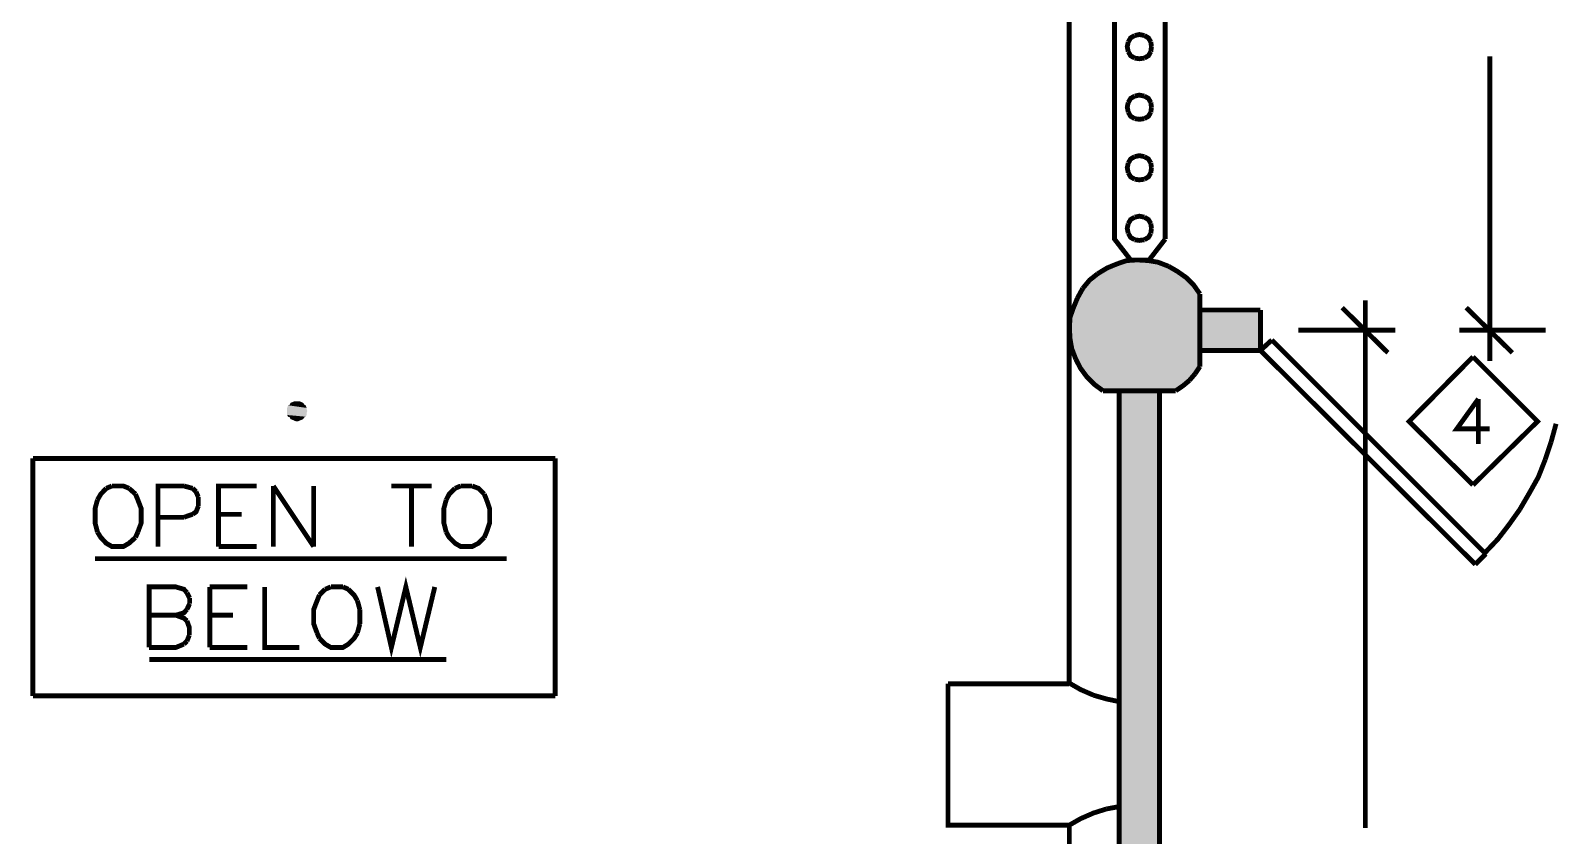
# Model space of a CAD drawing. Header units: millimetres. Extents: x 31 to 857, y 6 to 562.
# Drawn here: x 86.9 to 166.8, y 322.6 to 364.8 of the extents above; entities that cross this region are included whole.
import ezdxf

# ---------------------------------------------------------------- set-up
doc = ezdxf.new("R2010")
doc.units = ezdxf.units.MM
doc.layers.add('H', color=7, linetype='Continuous')
doc.layers.add('P', color=7, linetype='Continuous')

msp = doc.modelspace()

# ---------------------------------------------------------------- hatches: boundary and pattern name
at = {"layer": 'H', "linetype": 'Continuous'}
for points in [[(142.875, 352.09), (143.298, 352.39), (147.32, 352.09), (142.875, 352.09)], [(143.298, 352.39), (143.475, 352.425), (146.844, 352.39), (143.298, 352.39)], [(147.32, 352.09), (143.298, 352.39), (146.844, 352.39), (147.32, 352.09)], [(143.475, 352.425), (143.969, 352.637), (146.72, 352.425), (143.475, 352.425)], [(146.844, 352.39), (143.475, 352.425), (146.72, 352.425), (146.844, 352.39)], [(143.969, 352.637), (144.18, 352.69), (146.173, 352.637), (143.969, 352.637)], [(146.72, 352.425), (143.969, 352.637), (146.173, 352.637), (146.72, 352.425)], [(144.18, 352.69), (144.657, 352.813), (146.05, 352.69), (144.18, 352.69)], [(146.173, 352.637), (144.18, 352.69), (146.05, 352.69), (146.173, 352.637)], [(146.05, 352.69), (144.657, 352.813), (145.45, 352.813), (146.05, 352.69)], [(141.94, 351.032), (142.24, 351.49), (148.255, 351.032), (141.94, 351.032)], [(142.24, 351.49), (142.363, 351.578), (147.902, 351.49), (142.24, 351.49)], [(148.255, 351.032), (142.24, 351.49), (147.902, 351.49), (148.255, 351.032)], [(142.363, 351.578), (142.752, 351.966), (147.832, 351.578), (142.363, 351.578)], [(147.902, 351.49), (142.363, 351.578), (147.832, 351.578), (147.902, 351.49)], [(142.752, 351.966), (142.875, 352.09), (147.443, 351.966), (142.752, 351.966)], [(147.832, 351.578), (142.752, 351.966), (147.443, 351.966), (147.832, 351.578)], [(147.443, 351.966), (142.875, 352.09), (147.32, 352.09), (147.443, 351.966)], [(141.552, 350.22), (141.817, 350.908), (148.255, 350.22), (141.552, 350.22)], [(141.817, 350.908), (141.94, 351.032), (148.255, 350.908), (141.817, 350.908)], [(148.255, 350.22), (141.817, 350.908), (148.255, 350.908), (148.255, 350.22)], [(148.255, 350.908), (141.94, 351.032), (148.255, 351.032), (148.255, 350.908)], [(141.393, 349.55), (141.552, 350.22), (148.255, 349.55), (141.393, 349.55)], [(148.255, 349.55), (141.552, 350.22), (148.255, 350.22), (148.255, 349.55)], [(148.255, 348.068), (148.255, 350.185), (151.43, 348.068), (148.255, 348.068)], [(151.43, 348.068), (148.255, 350.185), (151.43, 350.185), (151.43, 348.068)], [(141.393, 348.827), (141.393, 349.55), (148.255, 348.827), (141.393, 348.827)], [(148.255, 348.827), (141.393, 349.55), (148.255, 349.55), (148.255, 348.827)], [(141.517, 348.156), (141.393, 348.827), (148.255, 348.156), (141.517, 348.156)], [(148.255, 348.156), (141.393, 348.827), (148.255, 348.827), (148.255, 348.156)], [(141.781, 347.468), (141.517, 348.156), (148.255, 347.468), (141.781, 347.468)], [(148.255, 347.468), (141.517, 348.156), (148.255, 348.156), (148.255, 347.468)], [(141.94, 347.222), (141.781, 347.468), (148.255, 347.222), (141.94, 347.222)], [(148.255, 347.222), (141.781, 347.468), (148.255, 347.468), (148.255, 347.222)], [(142.152, 346.886), (141.94, 347.222), (148.043, 346.886), (142.152, 346.886)], [(148.043, 346.886), (141.94, 347.222), (148.255, 347.222), (148.043, 346.886)], [(142.275, 346.71), (142.152, 346.886), (147.902, 346.71), (142.275, 346.71)], [(147.902, 346.71), (142.152, 346.886), (148.043, 346.886), (147.902, 346.71)], [(142.61, 346.375), (142.275, 346.71), (147.567, 346.375), (142.61, 346.375)], [(147.567, 346.375), (142.275, 346.71), (147.902, 346.71), (147.567, 346.375)], [(142.699, 346.287), (142.61, 346.375), (147.496, 346.287), (142.699, 346.287)], [(147.496, 346.287), (142.61, 346.375), (147.567, 346.375), (147.496, 346.287)], [(143.175, 345.952), (142.699, 346.287), (146.985, 345.952), (143.175, 345.952)], [(146.985, 345.952), (142.699, 346.287), (147.496, 346.287), (146.985, 345.952)], [(144.022, 285.627), (144.022, 345.952), (146.138, 285.627), (144.022, 285.627)], [(146.138, 285.627), (144.022, 345.952), (146.138, 345.952), (146.138, 285.627)], [(100.365, 345.052), (100.418, 345.193), (101.388, 345.052), (100.365, 345.052)], [(100.418, 345.193), (100.506, 345.228), (101.335, 345.193), (100.418, 345.193)], [(101.388, 345.052), (100.418, 345.193), (101.335, 345.193), (101.388, 345.052)], [(100.506, 345.228), (100.542, 345.317), (101.265, 345.228), (100.506, 345.228)], [(101.335, 345.193), (100.506, 345.228), (101.265, 345.228), (101.335, 345.193)], [(100.542, 345.317), (100.63, 345.352), (101.212, 345.317), (100.542, 345.317)], [(101.265, 345.228), (100.542, 345.317), (101.212, 345.317), (101.265, 345.228)], [(100.63, 345.352), (100.753, 345.405), (101.141, 345.352), (100.63, 345.352)], [(101.212, 345.317), (100.63, 345.352), (101.141, 345.352), (101.212, 345.317)], [(101.141, 345.352), (100.753, 345.405), (101, 345.405), (101.141, 345.352)], [(100.365, 344.981), (100.365, 345.052), (101.388, 344.981), (100.365, 344.981)], [(101.388, 344.981), (100.365, 345.052), (101.388, 345.052), (101.388, 344.981)], [(100.365, 344.893), (100.365, 344.981), (101.424, 344.893), (100.365, 344.893)], [(101.424, 344.893), (100.365, 344.981), (101.388, 344.981), (101.424, 344.893)], [(100.365, 344.805), (100.365, 344.893), (101.388, 344.805), (100.365, 344.805)], [(101.388, 344.805), (100.365, 344.893), (101.424, 344.893), (101.388, 344.805)], [(100.365, 344.682), (100.365, 344.805), (101.388, 344.682), (100.365, 344.682)], [(101.388, 344.682), (100.365, 344.805), (101.388, 344.805), (101.388, 344.682)], [(100.418, 344.593), (100.365, 344.682), (101.335, 344.593), (100.418, 344.593)], [(101.335, 344.593), (100.365, 344.682), (101.388, 344.682), (101.335, 344.593)], [(100.506, 344.558), (100.418, 344.593), (101.265, 344.558), (100.506, 344.558)], [(101.265, 344.558), (100.418, 344.593), (101.335, 344.593), (101.265, 344.558)], [(100.542, 344.47), (100.506, 344.558), (101.212, 344.47), (100.542, 344.47)], [(101.212, 344.47), (100.506, 344.558), (101.265, 344.558), (101.212, 344.47)], [(100.63, 344.435), (100.542, 344.47), (101.141, 344.435), (100.63, 344.435)], [(101.141, 344.435), (100.542, 344.47), (101.212, 344.47), (101.141, 344.435)], [(100.753, 344.382), (100.63, 344.435), (101, 344.382), (100.753, 344.382)], [(101, 344.382), (100.63, 344.435), (101.141, 344.435), (101, 344.382)], [(100.842, 344.346), (100.753, 344.382), (100.912, 344.346), (100.842, 344.346)], [(100.912, 344.346), (100.753, 344.382), (101, 344.382), (100.912, 344.346)]]:
    msp.add_hatch(color=256, dxfattribs=at).paths.add_polyline_path(points)

# ---------------------------------------------------------------- linework, layer by layer
at = {"layer": 'P', "const_width": 0.254}
for points in [[(143.757, 383.505), (143.757, 353.907), (144.604, 352.813), (145.574, 352.813), (146.42, 353.907)], [(146.42, 353.907), (146.42, 383.505)], [(141.376, 330.588), (141.376, 367.63)], [(144.48, 364.243), (144.427, 363.996), (144.48, 363.732)], [(144.815, 364.578), (144.604, 364.455), (144.48, 364.243)], [(145.327, 364.578), (145.062, 364.631), (144.815, 364.578)], [(145.662, 364.243), (145.538, 364.455), (145.327, 364.578)], [(145.697, 363.996), (145.662, 364.243)], [(144.48, 363.732), (144.604, 363.52), (144.815, 363.396)], [(144.815, 363.396), (145.062, 363.361), (145.327, 363.396)], [(145.327, 363.396), (145.538, 363.52), (145.662, 363.732)], [(145.662, 363.732), (145.697, 363.996)], [(145.697, 363.996), (145.697, 363.996)], [(163.442, 347.521), (163.442, 363.485)], [(144.48, 361.068), (144.427, 360.821), (144.48, 360.557)], [(144.815, 361.403), (144.604, 361.28), (144.48, 361.068)], [(145.327, 361.403), (145.062, 361.456), (144.815, 361.403)], [(145.662, 361.068), (145.538, 361.28), (145.327, 361.403)], [(145.697, 360.821), (145.662, 361.068)], [(144.48, 360.557), (144.604, 360.345), (144.815, 360.221)], [(144.815, 360.221), (145.062, 360.186), (145.327, 360.221)], [(145.327, 360.221), (145.538, 360.345), (145.662, 360.557)], [(145.662, 360.557), (145.697, 360.821)], [(145.697, 360.821), (145.697, 360.821)], [(144.48, 357.893), (144.427, 357.646), (144.48, 357.382)], [(144.815, 358.228), (144.604, 358.105), (144.48, 357.893)], [(145.327, 358.228), (145.062, 358.281), (144.815, 358.228)], [(145.662, 357.893), (145.538, 358.105), (145.327, 358.228)], [(145.697, 357.646), (145.662, 357.893)], [(144.48, 357.382), (144.604, 357.17), (144.815, 357.046)], [(144.815, 357.046), (145.062, 357.011), (145.327, 357.046)], [(145.327, 357.046), (145.538, 357.17), (145.662, 357.382)], [(145.662, 357.382), (145.697, 357.646)], [(145.697, 357.646), (145.697, 357.646)], [(144.48, 354.718), (144.427, 354.471), (144.48, 354.207)], [(144.815, 355.053), (144.604, 354.93), (144.48, 354.718)], [(145.327, 355.053), (145.062, 355.106), (144.815, 355.053)], [(145.662, 354.718), (145.538, 354.93), (145.327, 355.053)], [(145.697, 354.471), (145.662, 354.718)], [(144.48, 354.207), (144.604, 353.995), (144.815, 353.871)], [(144.815, 353.871), (145.062, 353.836), (145.327, 353.871)], [(145.327, 353.871), (145.538, 353.995), (145.662, 354.207)], [(145.662, 354.207), (145.697, 354.471)], [(145.697, 354.471), (145.697, 354.471)], [(144.939, 352.813), (144.392, 352.778), (143.88, 352.601), (143.369, 352.39), (142.875, 352.09)], [(146.597, 352.478), (146.05, 352.69), (145.538, 352.778), (144.939, 352.813)], [(148.237, 351.032), (147.902, 351.508), (147.532, 351.878), (147.055, 352.213), (146.597, 352.478)], [(142.875, 352.09), (142.452, 351.755), (142.099, 351.331)], [(141.817, 350.82), (141.605, 350.308), (141.429, 349.814)], [(142.099, 351.331), (141.817, 350.82)], [(148.237, 351.032), (148.237, 347.222)], [(156.916, 350.696), (156.916, 323.021)], [(141.429, 349.814), (141.393, 349.25)], [(148.237, 350.185), (151.412, 350.185)], [(151.412, 350.185), (151.412, 348.068)], [(158.097, 347.945), (155.698, 350.308)], [(162.207, 350.308), (164.624, 347.945)], [(141.393, 349.25), (141.429, 348.668), (141.517, 348.156), (141.728, 347.61)], [(153.405, 349.127), (158.485, 349.127)], [(166.37, 349.127), (161.837, 349.127)], [(152.012, 348.615), (151.412, 348.068), (162.683, 336.85)], [(163.23, 337.397), (152.012, 348.615), (152.012, 348.615)], [(141.728, 347.61), (141.975, 347.133), (142.311, 346.675), (142.699, 346.287), (143.157, 345.952)], [(148.237, 348.068), (151.412, 348.068)], [(162.56, 347.733), (159.209, 344.346), (162.56, 341.013)], [(162.56, 341.013), (165.947, 344.346), (162.56, 347.733)], [(147.69, 346.498), (147.99, 346.851)], [(147.99, 346.851), (148.237, 347.222)], [(143.157, 345.952), (146.967, 345.952)], [(144.004, 285.627), (144.004, 345.952)], [(146.121, 285.627), (146.121, 345.952)], [(146.967, 345.952), (147.355, 346.216), (147.69, 346.498)], [(162.842, 345.528), (161.713, 343.958), (163.442, 343.958)], [(162.842, 345.528), (162.842, 343.165)], [(166.652, 343.253), (166.917, 344.223)], [(166.352, 342.353), (166.652, 343.253)], [(87.03, 342.406), (114.423, 342.406)], [(87.03, 329.953), (87.03, 342.406)], [(87.03, 342.406), (87.03, 342.406)], [(114.423, 342.406), (114.423, 329.953)], [(165.012, 339.725), (165.506, 340.572), (165.982, 341.418), (166.352, 342.353)], [(162.56, 341.013), (162.56, 341.013)], [(90.417, 340.237), (90.293, 339.778), (90.293, 339.019), (90.417, 338.543)], [(90.876, 340.836), (90.593, 340.536), (90.417, 340.237)], [(91.175, 340.96), (90.876, 340.836)], [(92.075, 340.836), (91.775, 340.96), (91.175, 340.96)], [(91.175, 340.96), (91.175, 340.96)], [(92.41, 340.536), (92.075, 340.836)], [(92.534, 340.237), (92.41, 340.536)], [(92.534, 338.543), (92.71, 339.019), (92.71, 339.778), (92.534, 340.237)], [(93.592, 337.785), (93.592, 340.96), (94.95, 340.96)], [(94.95, 340.96), (95.409, 340.836)], [(95.409, 340.836), (95.585, 340.66)], [(95.585, 340.66), (95.709, 340.378)], [(95.709, 340.378), (95.709, 339.901)], [(96.767, 337.785), (96.767, 340.96), (98.76, 340.96)], [(99.642, 337.785), (99.642, 340.96)], [(99.642, 340.96), (101.759, 337.785)], [(101.759, 337.785), (101.759, 340.96)], [(105.833, 340.96), (107.95, 340.96)], [(106.892, 340.96), (106.892, 337.785)], [(108.708, 340.237), (108.585, 339.778), (108.585, 339.019), (108.708, 338.543)], [(109.167, 340.836), (108.867, 340.536), (108.708, 340.237)], [(109.467, 340.96), (109.167, 340.836)], [(110.067, 340.96), (109.467, 340.96)], [(109.467, 340.96), (109.467, 340.96)], [(110.702, 340.536), (110.402, 340.836), (110.067, 340.96)], [(110.825, 340.237), (110.702, 340.536)], [(110.825, 338.543), (110.984, 339.019), (110.984, 339.778), (110.825, 340.237)], [(95.409, 339.478), (94.95, 339.319)], [(95.709, 339.901), (95.585, 339.602), (95.409, 339.478)], [(96.767, 339.478), (97.984, 339.478)], [(163.177, 337.45), (163.865, 338.173), (164.447, 338.931), (165.012, 339.725)], [(94.95, 339.319), (93.592, 339.319)], [(90.417, 338.543), (90.593, 338.261), (90.876, 337.961), (91.175, 337.785), (91.775, 337.785), (92.075, 337.961), (92.41, 338.261)], [(92.41, 338.261), (92.534, 338.543)], [(96.767, 337.785), (98.76, 337.785)], [(108.708, 338.543), (108.867, 338.261), (109.167, 337.961), (109.467, 337.785), (110.067, 337.785), (110.402, 337.961), (110.702, 338.261)], [(110.702, 338.261), (110.825, 338.543)], [(90.293, 337.15), (111.883, 337.15)], [(162.683, 336.85), (163.23, 337.397)], [(93.133, 332.493), (93.133, 335.668), (94.527, 335.668), (94.95, 335.545), (95.109, 335.368)], [(96.308, 332.493), (96.308, 335.668)], [(96.308, 335.668), (98.284, 335.668)], [(99.183, 335.668), (99.183, 332.493), (101, 332.493)], [(102.358, 335.545), (102.059, 335.245)], [(102.658, 335.668), (102.358, 335.545)], [(103.293, 335.668), (102.658, 335.668), (102.658, 335.668)], [(103.576, 335.545), (103.293, 335.668)], [(104.052, 334.945), (103.875, 335.245), (103.576, 335.545)], [(105.11, 335.668), (105.833, 332.493), (106.592, 335.668), (107.35, 332.493), (108.109, 335.668)], [(95.109, 335.368), (95.25, 335.086)], [(95.25, 334.786), (95.109, 334.486)], [(95.25, 335.086), (95.25, 334.786)], [(101.935, 334.945), (101.759, 334.486), (101.759, 333.728), (101.935, 333.252)], [(102.059, 335.245), (101.935, 334.945)], [(104.175, 334.486), (104.052, 334.945)], [(95.109, 334.486), (94.95, 334.31), (94.527, 334.186), (93.133, 334.186)], [(94.527, 334.186), (94.95, 334.028), (95.109, 333.887)], [(95.109, 333.887), (95.232, 333.551), (95.232, 333.128)], [(96.308, 334.186), (97.525, 334.186)], [(104.175, 333.728), (104.175, 334.486)], [(95.232, 333.128), (95.109, 332.828)], [(101.935, 333.252), (102.059, 332.969)], [(102.059, 332.969), (102.358, 332.669), (102.658, 332.493), (103.293, 332.493), (103.576, 332.669), (103.875, 332.969), (104.052, 333.252)], [(104.052, 333.252), (104.175, 333.728)], [(94.95, 332.669), (94.527, 332.493), (93.116, 332.493)], [(95.109, 332.828), (94.95, 332.669)], [(96.308, 332.493), (98.284, 332.493)], [(93.133, 331.858), (108.708, 331.858)], [(135.026, 330.588), (135.026, 323.18), (141.393, 323.18)], [(135.026, 330.588), (141.376, 330.588)], [(141.393, 330.623), (141.975, 330.288), (142.663, 329.988)], [(114.423, 329.953), (87.03, 329.953)], [(142.663, 329.988), (143.334, 329.794), (144.004, 329.653)], [(143.334, 324.026), (142.663, 323.815), (141.975, 323.515), (141.393, 323.18)], [(144.004, 324.15), (143.334, 324.026)], [(141.393, 286.138), (141.393, 323.18)]]:
    msp.add_lwpolyline(points, dxfattribs=at)

doc.saveas('drawing.dxf')
